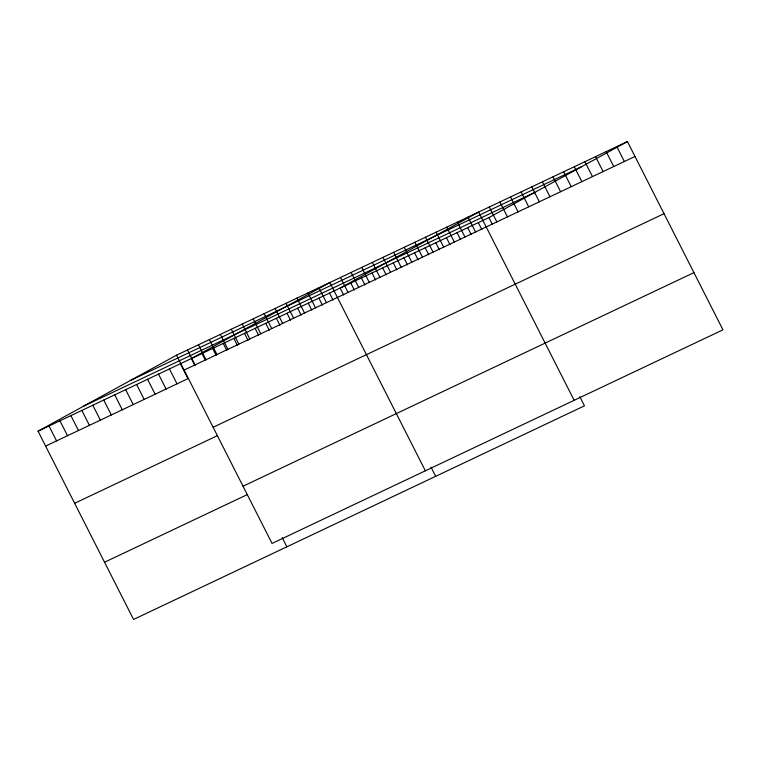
<?xml version="1.0" encoding="UTF-8"?>
<svg xmlns="http://www.w3.org/2000/svg" width="761" height="761" viewBox="0 0 761 761"><rect width="100%" height="100%" fill="white"/><g stroke="black" fill="none" stroke-linecap="round" stroke-linejoin="round"><path stroke-width="1.14" d="M579.796 396.643L584.458 405.832L133.565 619.444L38.05 431.173L176.542 355.168L627.435 141.556L722.95 329.827L272.048 543.43L176.542 355.168M38.05 431.173L488.952 217.57L627.435 141.556M130.835 380.243L581.737 166.64M83.748 406.089L534.65 192.485M184.105 370.074L635.007 156.471M45.612 446.089L187.977 378.655L180.405 363.739M213.128 427.282L664.03 213.679M74.635 503.297L216.99 435.853M243.025 486.222L693.927 272.619M104.542 562.236L246.897 494.793M616.81 146.597L624.372 161.513M606.184 151.629L613.747 166.545M595.549 156.661L603.121 171.577M584.924 161.703L592.486 176.609M574.298 166.735L581.861 181.651M563.663 171.767L571.235 186.683M553.038 176.799L560.61 191.715M542.412 181.841L549.975 196.757M531.787 186.873L539.349 201.789M521.152 191.905L528.724 206.821M510.526 196.947L518.089 211.862M499.901 201.979L507.463 216.895M489.266 207.011L496.838 221.927M488.952 217.57L492.481 224.533M574.155 400.315L478.64 212.053L340.148 288.058L343.687 295.021M478.317 222.602L481.856 229.565M468.015 217.085L475.577 232M467.692 227.644L471.221 234.597M457.38 222.117L464.952 237.032M457.066 232.676L460.595 239.639M446.755 227.149L454.327 242.065M446.441 237.708L449.97 244.671M436.129 232.191L443.692 247.106M435.806 242.749L439.335 249.703M425.494 237.223L433.066 252.138M425.18 247.782L428.709 254.745M414.869 242.255L422.441 257.17M414.555 252.814L418.084 259.777M404.243 247.296L411.806 262.212M403.92 257.846L407.458 264.809M393.618 252.329L401.18 267.244M393.294 262.887L396.823 269.841M382.983 257.361L390.555 272.276M382.669 267.92L386.198 274.883M372.357 262.402L379.92 277.308M372.034 272.952L375.573 279.915M361.732 267.434L369.294 282.35M361.408 277.993L364.938 284.947M351.097 272.467L358.669 287.382M350.783 283.025L354.312 289.989M340.471 277.499L348.034 292.414M431.002 467.13L435.663 476.329M425.361 470.802L329.846 282.54L191.353 358.545L194.883 365.508M329.523 293.099L333.052 300.053M318.897 287.725L326.459 302.64M318.897 298.131L322.426 305.094M307.939 292.909L315.511 307.825M308.272 303.163L311.801 310.127M296.99 298.103L304.562 313.018M297.637 308.195L301.166 315.159M286.041 303.287L293.613 318.203M287.011 313.237L290.54 320.191M275.092 308.471L282.654 323.387M276.386 318.269L279.915 325.232M264.143 313.665L271.706 328.581M265.751 323.301L269.289 330.264M253.194 318.849L260.757 333.765M255.125 328.343L258.654 335.297M242.236 324.034L249.808 338.949M244.5 333.375L248.029 340.338M231.287 329.228L238.859 344.143M233.865 338.407L237.403 345.37M220.338 334.412L227.91 349.328M223.239 343.449L226.768 350.402M209.389 339.606L216.952 354.512M212.614 348.481L216.143 355.435M198.44 344.79L206.003 359.706M201.988 353.513L205.518 360.476M187.491 349.974L195.054 364.89M282.207 537.618L286.868 546.817M169.456 368.923L177.018 383.839M158.507 374.108L166.069 389.023M147.558 379.301L155.12 394.217M136.6 384.486L144.171 399.401M125.651 389.67L133.223 404.586M114.702 394.864L122.274 409.779M103.753 400.048L111.315 414.964M92.804 405.233L100.366 420.148M81.855 410.426L89.418 425.342M70.897 415.611L78.469 430.526M59.948 420.795L67.52 435.711M48.999 425.989L56.571 440.904"/></g></svg>
